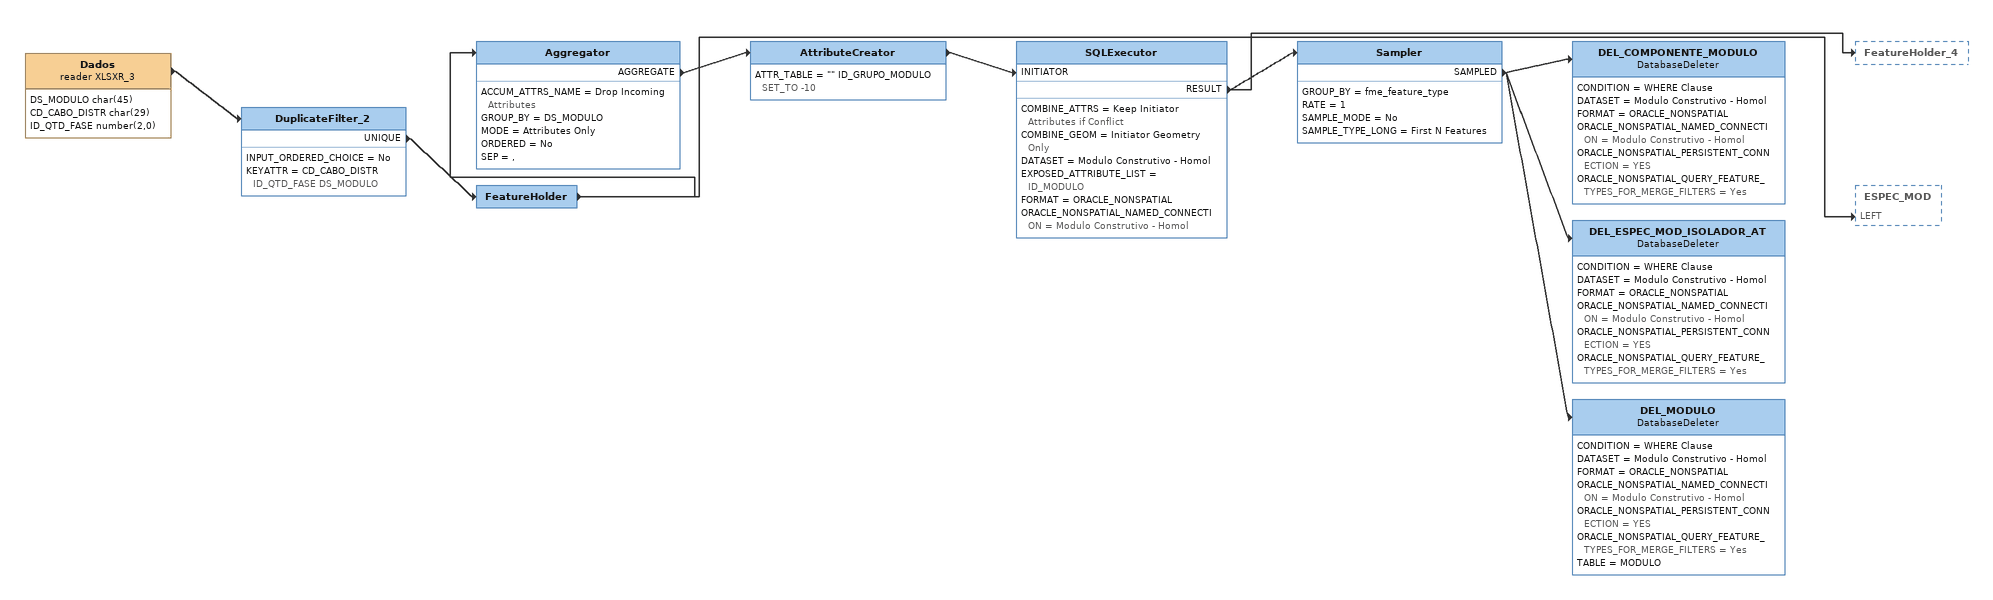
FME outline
Dados (reader XLSXR_3)
    attributes: DS_MODULO char(45), CD_CABO_DISTR char(29), ID_QTD_FASE number(2,0)
    -> DuplicateFilter_2
DuplicateFilter_2
    INPUT_ORDERED_CHOICE = No
    KEYATTR = CD_CABO_DISTR ID_QTD_FASE DS_MODULO
    UNIQUE -> FeatureHolder
FeatureHolder
    -> Aggregator
    -> ESPEC_MOD [LEFT]
Aggregator
    ACCUM_ATTRS_NAME = Drop Incoming Attributes
    GROUP_BY = DS_MODULO
    MODE = Attributes Only
    ORDERED = No
    SEP = ,
    AGGREGATE -> AttributeCreator
AttributeCreator
    ATTR_TABLE = "" ID_GRUPO_MODULO SET_TO -10
    -> SQLExecutor [INITIATOR]
SQLExecutor
    COMBINE_ATTRS = Keep Initiator Attributes if Conflict
    COMBINE_GEOM = Initiator Geometry Only
    DATASET = Modulo Construtivo - Homol
    EXPOSED_ATTRIBUTE_LIST = ID_MODULO
    FORMAT = ORACLE_NONSPATIAL
    ORACLE_NONSPATIAL_NAMED_CONNECTION = Modulo Construtivo - Homol
    RESULT -> Sampler
    RESULT -> FeatureHolder_4
Sampler
    GROUP_BY = fme_feature_type
    RATE = 1
    SAMPLE_MODE = No
    SAMPLE_TYPE_LONG = First N Features
    SAMPLED -> DEL_COMPONENTE_MODULO
    SAMPLED -> DEL_ESPEC_MOD_ISOLADOR_AT
    SAMPLED -> DEL_MODULO
DEL_COMPONENTE_MODULO: DatabaseDeleter
    CONDITION = WHERE Clause
    DATASET = Modulo Construtivo - Homol
    FORMAT = ORACLE_NONSPATIAL
    ORACLE_NONSPATIAL_NAMED_CONNECTION = Modulo Construtivo - Homol
    ORACLE_NONSPATIAL_PERSISTENT_CONNECTION = YES
    ORACLE_NONSPATIAL_QUERY_FEATURE_TYPES_FOR_MERGE_FILTERS = Yes
DEL_ESPEC_MOD_ISOLADOR_AT: DatabaseDeleter
    CONDITION = WHERE Clause
    DATASET = Modulo Construtivo - Homol
    FORMAT = ORACLE_NONSPATIAL
    ORACLE_NONSPATIAL_NAMED_CONNECTION = Modulo Construtivo - Homol
    ORACLE_NONSPATIAL_PERSISTENT_CONNECTION = YES
    ORACLE_NONSPATIAL_QUERY_FEATURE_TYPES_FOR_MERGE_FILTERS = Yes
DEL_MODULO: DatabaseDeleter
    CONDITION = WHERE Clause
    DATASET = Modulo Construtivo - Homol
    FORMAT = ORACLE_NONSPATIAL
    ORACLE_NONSPATIAL_NAMED_CONNECTION = Modulo Construtivo - Homol
    ORACLE_NONSPATIAL_PERSISTENT_CONNECTION = YES
    ORACLE_NONSPATIAL_QUERY_FEATURE_TYPES_FOR_MERGE_FILTERS = Yes
    TABLE = MODULO
